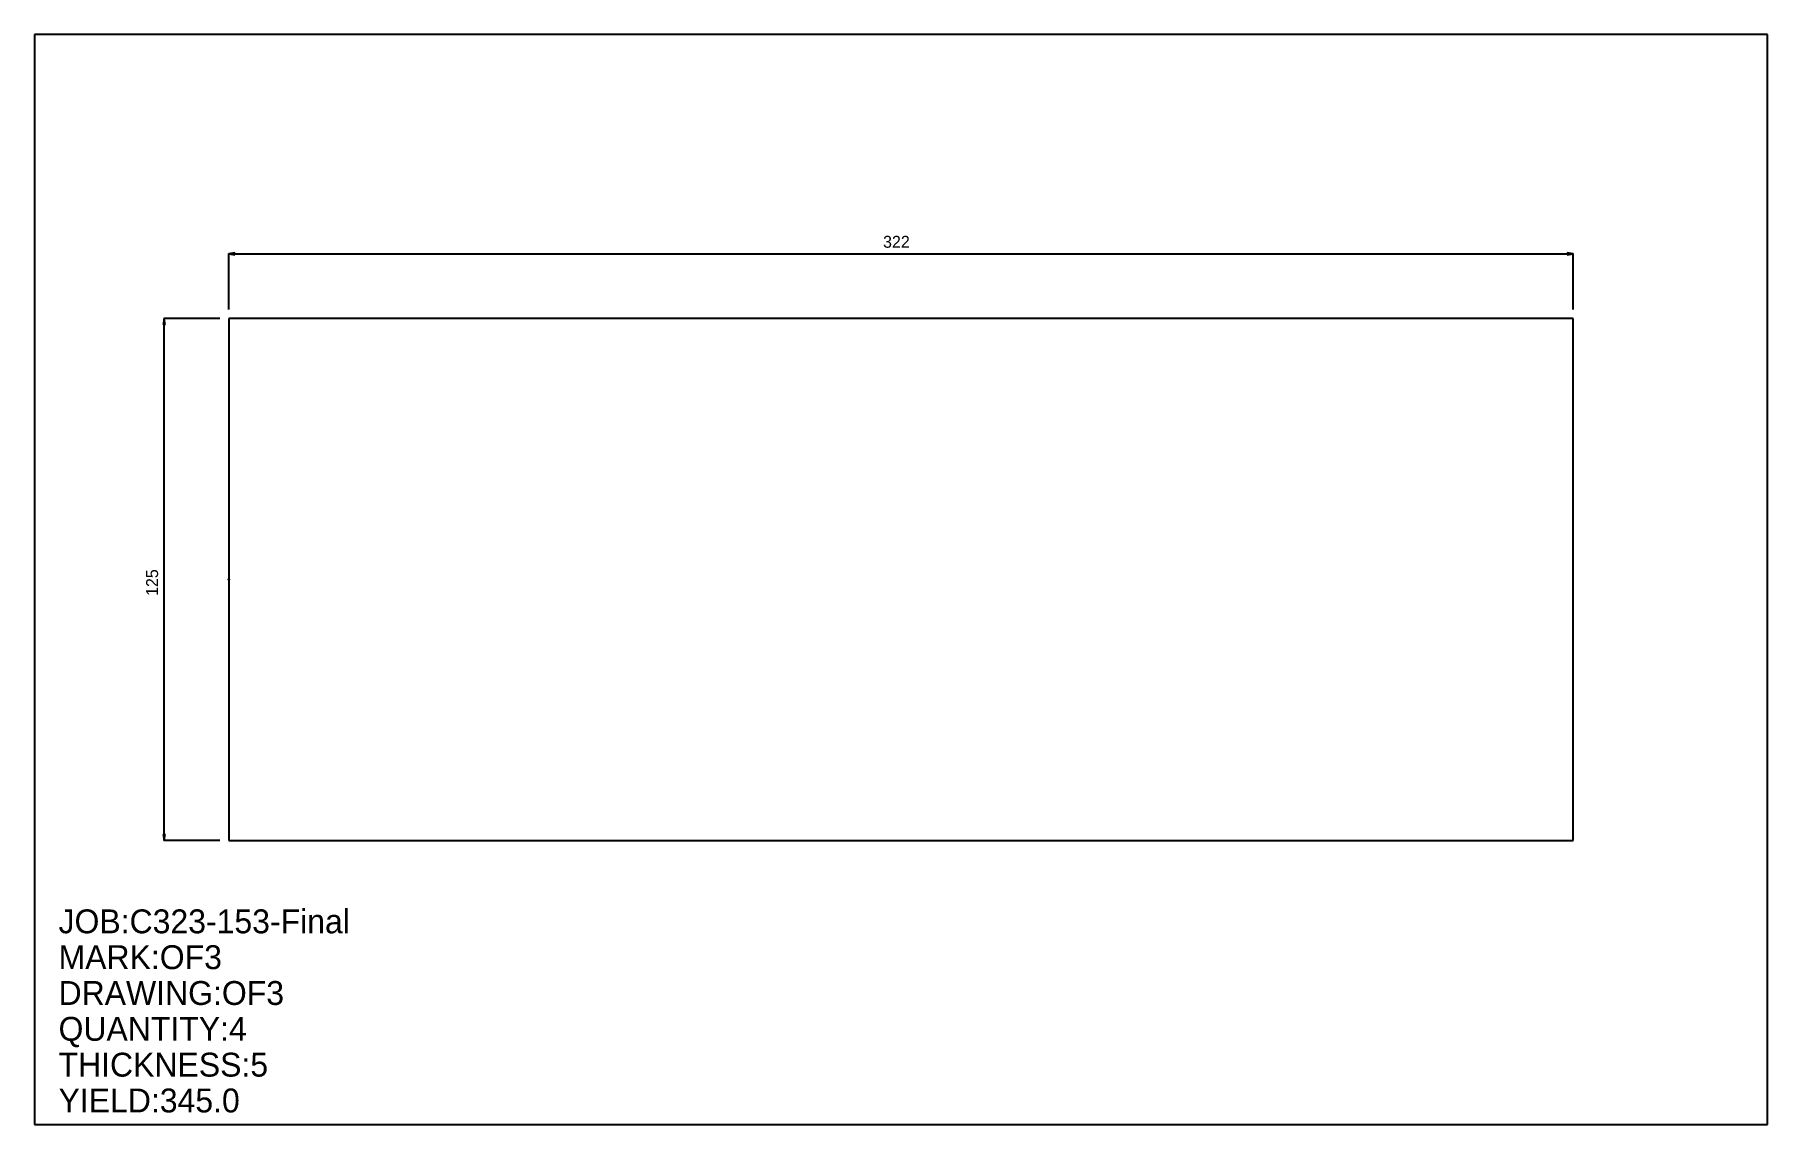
# Model space of a CAD drawing. Extents: x 0 to 415, y 0 to 261.
import ezdxf

# ---------------------------------------------------------------- set-up
doc = ezdxf.new("R2010")
doc.units = 0
doc.header["$LTSCALE"] = 0.125
for name, color, linetype in [('2', 7, 'CONTINUOUS'), ('3', 1, 'CONTINUOUS'), ('5', 7, 'CONTINUOUS'), ('6', 4, 'CONTINUOUS')]:
    doc.layers.add(name, color=color, linetype=linetype)

# ---------------------------------------------------------------- blocks, each defined once
blk = doc.blocks.new('ARROW')
at = {"layer": '2', "linetype": 'CONTINUOUS'}
for p, q in [((0, 0), (-1, 0.166667)), ((-1, 0.166667), (-1, -0.166667)), ((-1, -0.166667), (0, 0))]:
    blk.add_line(p, q, dxfattribs=at)
blk = doc.blocks.new('PLATE')
at = {"layer": '3', "linetype": 'CONTINUOUS'}
for p, q in [((0, 0), (0, -125)), ((321.69501, 0), (0, 0)), ((321.69501, -125), (321.69501, 0)), ((0, -125), (321.69501, -125))]:
    blk.add_line(p, q, dxfattribs=at)
at = {"layer": '5', "linetype": 'CONTINUOUS'}
for p, q in [((-0.1, -62.5), (0.1, -62.5)), ((0, -62.599998), (0, -62.400002))]:
    blk.add_line(p, q, dxfattribs=at)
blk.add_circle((0, -62.5), 0.1, dxfattribs=at)
at = {"layer": '6', "linetype": 'CONTINUOUS'}
for p, q in [((0, 2.144634), (0, 15.548593)), ((0, 15.498592), (321.69501, 15.498592)), ((321.69501, 2.144634), (321.69501, 15.548593)), ((-2.144624, 0), (-15.548583, 0.000001)), ((-15.498592, -125), (-15.498583, 0.000001)), ((-2.144634, -125), (-15.548593, -125))]:
    blk.add_line(p, q, dxfattribs=at)
at = {"layer": '6', "xscale": 1.429756, "yscale": 1.429756, "zscale": 1.429756}
for p, rotation in [((0, 15.498592), 180), ((-15.498583, 0.000001), 90), ((-15.498592, -125), 270)]:
    blk.add_blockref('ARROW', p, dxfattribs=dict(at, rotation=rotation))
blk.add_blockref('ARROW', (321.69501, 15.498592), dxfattribs=at)
at = {"layer": '5'}
blk.add_text('ZERO', height=0.015, dxfattribs=at).set_placement((0, -62.5))
at = {"layer": '6'}
blk.add_text('322', height=2.86, dxfattribs=at).set_placement((156.55824, 16.928349))
blk.add_text('125', height=2.86, rotation=90, dxfattribs=at).set_placement((-16.928343, -66.431824))

msp = doc.modelspace()

# ---------------------------------------------------------------- linework, layer by layer
at = {"layer": '5', "linetype": 'CONTINUOUS'}
for p, q in [((414.62915, 260.93042), (0, 260.93042)), ((0, 260.93042), (0, 0)), ((414.62915, 0), (414.62915, 260.93042)), ((0, 0), (414.62915, 0))]:
    msp.add_line(p, q, dxfattribs=at)

# ---------------------------------------------------------------- block references
at = {"layer": '2'}
msp.add_blockref('PLATE', (46.467072, 192.96521), dxfattribs=at)

# ---------------------------------------------------------------- texts
at = {"layer": '5'}
for s, p in [('JOB:C323-153-Final', (5.719022, 45.752178)), ('MARK:OF3', (5.719022, 37.173645)), ('DRAWING:OF3', (5.719022, 28.595112)), ('QUANTITY:4', (5.719022, 20.016579)), ('THICKNESS:5', (5.719022, 11.438045)), ('YIELD:345.0', (5.719022, 2.859511))]:
    msp.add_text(s, height=5.719, dxfattribs=at).set_placement(p)

doc.saveas('drawing.dxf')
